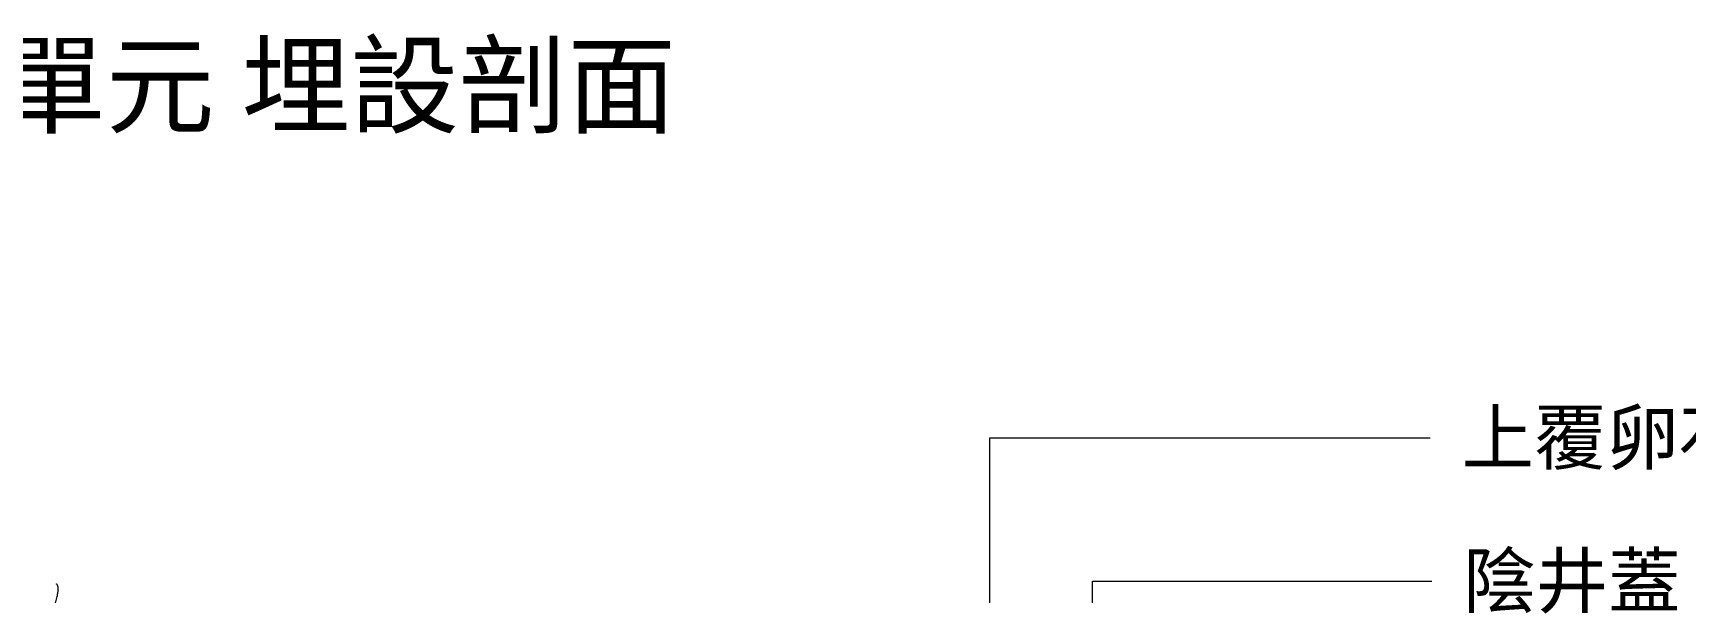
# Model space of a CAD drawing. Header units: millimetres. Extents: x 4229 to 8429, y -1187 to 1783.
# Drawn here: x 5955 to 6577, y -184 to 27 of the extents above; entities that cross this region are included whole.
import ezdxf

# ---------------------------------------------------------------- set-up
doc = ezdxf.new("R2010")
doc.units = ezdxf.units.MM
doc.styles.add('微軟正黑體-20', font='Microsoft JhengHei.ttf', dxfattribs={"height": 20})
doc.styles.add('微軟正黑體-30', font='Microsoft JhengHei.ttf', dxfattribs={"height": 30})

msp = doc.modelspace()

# ---------------------------------------------------------------- linework, layer by layer
at = {"lineweight": 5}
for p, q in [((6315.18, -230.22), (6315.18, -125.18)), ((6315.18, -125.18), (6481.1, -125.18)), ((6353.85, -240.02), (6353.85, -179.14)), ((6353.85, -179.14), (6481.69, -179.14))]:
    msp.add_line(p, q, dxfattribs=at)
msp.add_open_spline([(5959.05, -198.03), (5965.95, -182), (5963.55, -180.19)], degree=2, dxfattribs=at)

# ---------------------------------------------------------------- texts
for s, height, style, p in [('滲透陰井滯留單元 埋設剖面', 30, '微軟正黑體-30', (5695.75, -7.27, 326.37)), ('上覆卵石', 20, '微軟正黑體-20', (6492.95, -134.97)), ('陰井蓋', 20, '微軟正黑體-20', (6493.55, -188.93))]:
    msp.add_text(s, height=height, dxfattribs=dict(at, style=style)).set_placement(p)

doc.saveas('drawing.dxf')
